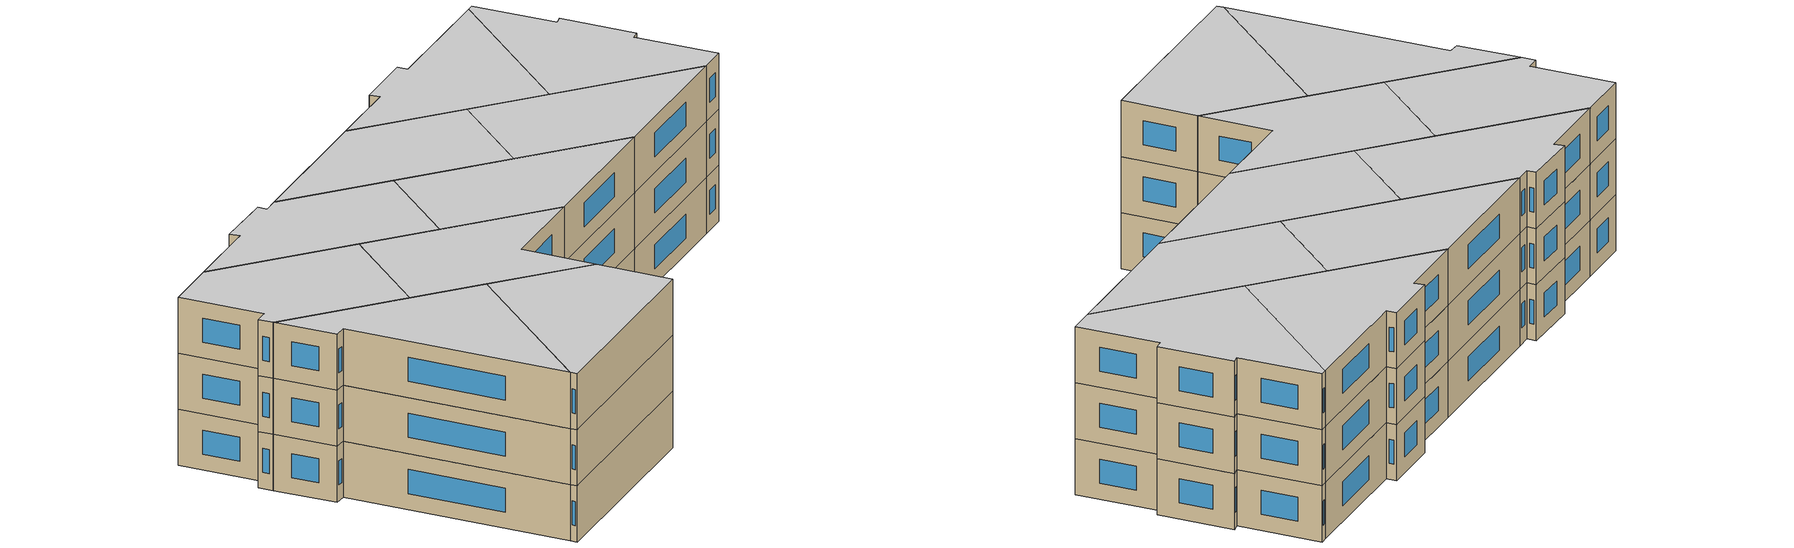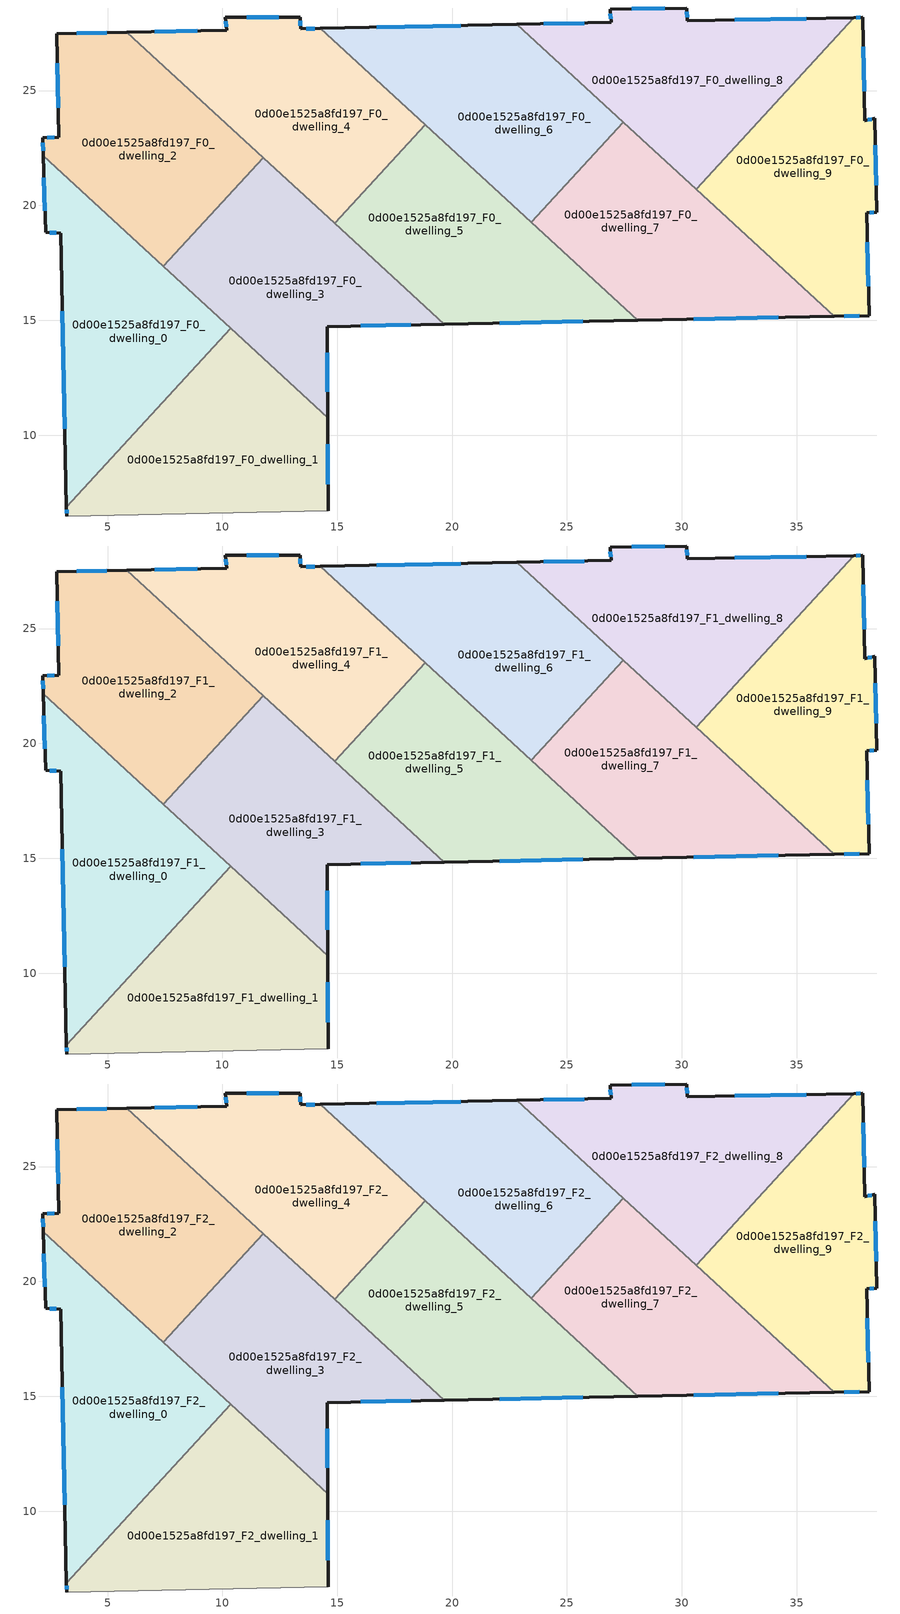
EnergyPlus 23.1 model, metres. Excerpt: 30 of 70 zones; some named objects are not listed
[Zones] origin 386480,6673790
0d00e1525a8fd197_F0_dwelling_0
 floor ground (EU_floor_Construction): 10.36,14.64 3.21,6.87 2.96,18.79 2.3,18.82 2.2,22.15 z0
 wall outside (EU_wall_Construction): 2.2,22.15 2.3,18.82 2.96,18.79 3.21,6.87 z0:3
 wall to 0d00e1525a8fd197_F0_dwelling_1 (EU_wall_Construction): 3.21,6.87 10.36,14.64 z0:3
 wall to 0d00e1525a8fd197_F0_dwelling_2 (EU_wall_Construction): 7.43,17.35 2.2,22.15 z0:3
 wall to 0d00e1525a8fd197_F0_dwelling_3 (EU_wall_Construction): 10.36,14.64 7.43,17.35 z0:3
 window (EU_Window_Construction): 2.23,21.2 2.27,19.77 / 3.04,15.38 3.14,10.27 / 2.49,18.81 2.77,18.8 z0.86:2.14
0d00e1525a8fd197_F0_dwelling_1
 floor ground (EU_floor_Construction): 14.58,10.77 14.6,6.71 3.22,6.48 3.21,6.87 10.36,14.64 z0
 wall outside (EU_wall_Construction): 3.21,6.87 3.22,6.48 / 14.6,6.71 14.58,10.77 z0:3
 wall adiabatic (EU_wall_Construction): 3.22,6.48 14.6,6.71 z0:3
 wall to 0d00e1525a8fd197_F0_dwelling_3 (EU_wall_Construction): 14.58,10.77 10.36,14.64 z0:3
 window (EU_Window_Construction): 3.22,6.76 3.22,6.59 / 14.6,7.87 14.59,9.61 z0.86:2.14
0d00e1525a8fd197_F0_dwelling_2
 floor ground (EU_floor_Construction): 11.78,22.08 7.43,17.35 2.2,22.15 2.18,22.94 2.87,22.96 2.78,27.47 5.84,27.54 z0
 wall outside (EU_wall_Construction): 5.84,27.54 2.78,27.47 2.87,22.96 2.18,22.94 2.2,22.15 z0:3
 wall to 0d00e1525a8fd197_F0_dwelling_3 (EU_wall_Construction): 7.43,17.35 11.78,22.08 z0:3
 wall to 0d00e1525a8fd197_F0_dwelling_4 (EU_wall_Construction): 11.78,22.08 5.84,27.54 z0:3
 window (EU_Window_Construction): 2.18,22.72 2.2,22.38 / 2.67,22.96 2.38,22.95 / 2.81,26.19 2.85,24.25 / 4.97,27.52 3.66,27.49 z0.86:2.14
0d00e1525a8fd197_F0_dwelling_3
 floor ground (EU_floor_Construction): 19.66,14.83 14.56,14.72 14.58,10.77 7.43,17.35 11.78,22.08 z0
 wall outside (EU_wall_Construction): 14.58,10.77 14.56,14.72 19.66,14.83 z0:3
 wall to 0d00e1525a8fd197_F0_dwelling_5 (EU_wall_Construction): 19.66,14.83 14.88,19.22 z0:3
 wall to 0d00e1525a8fd197_F0_dwelling_4 (EU_wall_Construction): 14.88,19.22 11.78,22.08 z0:3
 window (EU_Window_Construction): 14.58,11.9 14.57,13.59 / 16.02,14.75 18.2,14.8 z0.86:2.14
0d00e1525a8fd197_F0_dwelling_4
 floor ground (EU_floor_Construction): 14.27,27.71 18.83,23.51 14.88,19.22 5.84,27.54 10.12,27.62 10.19,27.62 10.13,28.18 13.38,28.18 13.4,27.69 z0
 wall outside (EU_wall_Construction): 14.27,27.71 13.4,27.69 13.38,28.18 10.13,28.18 10.19,27.62 10.12,27.62 5.84,27.54 z0:3
 wall to 0d00e1525a8fd197_F0_dwelling_5 (EU_wall_Construction): 14.88,19.22 18.83,23.51 z0:3
 wall to 0d00e1525a8fd197_F0_dwelling_6 (EU_wall_Construction): 18.83,23.51 14.27,27.71 z0:3
 window (EU_Window_Construction): 8.9,27.6 7.06,27.56 / 10.15,28.02 10.17,27.78 / 12.45,28.18 11.06,28.18 / 13.4,27.83 13.39,28.04 / 14.02,27.7 13.65,27.69 z0.86:2.14
0d00e1525a8fd197_F0_dwelling_5
 floor ground (EU_floor_Construction): 28.08,15 19.66,14.83 14.88,19.22 18.83,23.51 z0
 wall outside (EU_wall_Construction): 19.66,14.83 28.08,15 z0:3
 wall to 0d00e1525a8fd197_F0_dwelling_7 (EU_wall_Construction): 28.08,15 23.45,19.26 z0:3
 wall to 0d00e1525a8fd197_F0_dwelling_6 (EU_wall_Construction): 23.45,19.26 18.83,23.51 z0:3
 window (EU_Window_Construction): 22.07,14.88 25.68,14.95 z0.86:2.14
0d00e1525a8fd197_F0_dwelling_6
 floor ground (EU_floor_Construction): 27.46,23.62 23.45,19.26 14.27,27.71 22.83,27.88 z0
 wall outside (EU_wall_Construction): 22.83,27.88 14.27,27.71 z0:3
 wall to 0d00e1525a8fd197_F0_dwelling_7 (EU_wall_Construction): 23.45,19.26 27.46,23.62 z0:3
 wall to 0d00e1525a8fd197_F0_dwelling_8 (EU_wall_Construction): 27.46,23.62 22.83,27.88 z0:3
 window (EU_Window_Construction): 20.38,27.83 16.71,27.75 z0.86:2.14
0d00e1525a8fd197_F0_dwelling_7
 floor ground (EU_floor_Construction): 36.64,15.17 28.08,15 23.45,19.26 27.46,23.62 z0
 wall outside (EU_wall_Construction): 28.08,15 36.64,15.17 z0:3
 wall to 0d00e1525a8fd197_F0_dwelling_9 (EU_wall_Construction): 36.64,15.17 30.62,20.71 z0:3
 wall to 0d00e1525a8fd197_F0_dwelling_8 (EU_wall_Construction): 30.62,20.71 27.46,23.62 z0:3
 window (EU_Window_Construction): 30.53,15.05 34.19,15.12 z0.86:2.14
0d00e1525a8fd197_F0_dwelling_8
 floor ground (EU_floor_Construction): 37.48,28.17 30.62,20.71 22.83,27.88 26.93,27.96 26.88,28.5 26.87,28.53 30.22,28.59 30.24,28.03 z0
 wall outside (EU_wall_Construction): 37.48,28.17 30.24,28.03 30.22,28.59 26.87,28.53 26.88,28.5 26.93,27.96 22.83,27.88 z0:3
 wall to 0d00e1525a8fd197_F0_dwelling_9 (EU_wall_Construction): 30.62,20.71 37.48,28.17 z0:3
 window (EU_Window_Construction): 25.76,27.94 24,27.9 / 26.89,28.35 26.91,28.12 / 29.26,28.58 27.83,28.55 / 30.23,28.19 30.22,28.43 / 35.41,28.13 32.31,28.07 z0.86:2.14
0d00e1525a8fd197_F0_dwelling_9
 floor ground (EU_floor_Construction): 37.87,28.18 37.97,23.69 38.4,23.79 38.49,19.7 38.05,19.67 38.15,15.21 36.64,15.17 30.62,20.71 37.48,28.17 z0
 wall outside (EU_wall_Construction): 36.64,15.17 38.15,15.21 38.05,19.67 38.49,19.7 38.4,23.79 37.97,23.69 37.87,28.18 37.48,28.17 z0:3
 window (EU_Window_Construction): 38.28,23.76 38.09,23.72 / 38.46,20.87 38.43,22.62 / 38.17,19.68 38.36,19.7 / 38.12,16.48 38.08,18.4 / 37.07,15.18 37.72,15.2 / 37.76,28.18 37.59,28.18 / 37.94,24.98 37.9,26.9 z0.86:2.14
0d00e1525a8fd197_F1_dwelling_0
 floor to 0d00e1525a8fd197_F0_dwelling_0 (EU_floor_Construction): 10.36,14.64 3.21,6.87 2.96,18.79 2.3,18.82 2.2,22.15 z3
 wall outside (EU_wall_Construction): 2.2,22.15 2.3,18.82 2.96,18.79 3.21,6.87 z3:6
 wall to 0d00e1525a8fd197_F1_dwelling_1 (EU_wall_Construction): 3.21,6.87 10.36,14.64 z3:6
 wall to 0d00e1525a8fd197_F1_dwelling_2 (EU_wall_Construction): 7.43,17.35 2.2,22.15 z3:6
 wall to 0d00e1525a8fd197_F1_dwelling_3 (EU_wall_Construction): 10.36,14.64 7.43,17.35 z3:6
 window (EU_Window_Construction): 2.23,21.2 2.27,19.77 / 3.04,15.38 3.14,10.27 / 2.49,18.81 2.77,18.8 z3.86:5.14
0d00e1525a8fd197_F1_dwelling_1
 floor to 0d00e1525a8fd197_F0_dwelling_1 (EU_floor_Construction): 14.58,10.77 14.6,6.71 3.22,6.48 3.21,6.87 10.36,14.64 z3
 wall outside (EU_wall_Construction): 3.21,6.87 3.22,6.48 / 14.6,6.71 14.58,10.77 z3:6
 wall adiabatic (EU_wall_Construction): 3.22,6.48 14.6,6.71 z3:6
 wall to 0d00e1525a8fd197_F1_dwelling_3 (EU_wall_Construction): 14.58,10.77 10.36,14.64 z3:6
 window (EU_Window_Construction): 3.22,6.76 3.22,6.59 / 14.6,7.87 14.59,9.61 z3.86:5.14
0d00e1525a8fd197_F1_dwelling_2
 floor to 0d00e1525a8fd197_F0_dwelling_2 (EU_floor_Construction): 11.78,22.08 7.43,17.35 2.2,22.15 2.18,22.94 2.87,22.96 2.78,27.47 5.84,27.54 z3
 wall outside (EU_wall_Construction): 5.84,27.54 2.78,27.47 2.87,22.96 2.18,22.94 2.2,22.15 z3:6
 wall to 0d00e1525a8fd197_F1_dwelling_3 (EU_wall_Construction): 7.43,17.35 11.78,22.08 z3:6
 wall to 0d00e1525a8fd197_F1_dwelling_4 (EU_wall_Construction): 11.78,22.08 5.84,27.54 z3:6
 window (EU_Window_Construction): 2.18,22.72 2.2,22.38 / 2.67,22.96 2.38,22.95 / 2.81,26.19 2.85,24.25 / 4.97,27.52 3.66,27.49 z3.86:5.14
0d00e1525a8fd197_F1_dwelling_3
 floor to 0d00e1525a8fd197_F0_dwelling_3 (EU_floor_Construction): 19.66,14.83 14.56,14.72 14.58,10.77 7.43,17.35 11.78,22.08 z3
 wall outside (EU_wall_Construction): 14.58,10.77 14.56,14.72 19.66,14.83 z3:6
 wall to 0d00e1525a8fd197_F1_dwelling_5 (EU_wall_Construction): 19.66,14.83 14.88,19.22 z3:6
 wall to 0d00e1525a8fd197_F1_dwelling_4 (EU_wall_Construction): 14.88,19.22 11.78,22.08 z3:6
 window (EU_Window_Construction): 14.58,11.9 14.57,13.59 / 16.02,14.75 18.2,14.8 z3.86:5.14
0d00e1525a8fd197_F1_dwelling_4
 floor to 0d00e1525a8fd197_F0_dwelling_4 (EU_floor_Construction): 14.27,27.71 18.83,23.51 14.88,19.22 5.84,27.54 10.12,27.62 10.19,27.62 10.13,28.18 13.38,28.18 13.4,27.69 z3
 wall outside (EU_wall_Construction): 14.27,27.71 13.4,27.69 13.38,28.18 10.13,28.18 10.19,27.62 10.12,27.62 5.84,27.54 z3:6
 wall to 0d00e1525a8fd197_F1_dwelling_5 (EU_wall_Construction): 14.88,19.22 18.83,23.51 z3:6
 wall to 0d00e1525a8fd197_F1_dwelling_6 (EU_wall_Construction): 18.83,23.51 14.27,27.71 z3:6
 window (EU_Window_Construction): 8.9,27.6 7.06,27.56 / 10.15,28.02 10.17,27.78 / 12.45,28.18 11.06,28.18 / 13.4,27.83 13.39,28.04 / 14.02,27.7 13.65,27.69 z3.86:5.14
0d00e1525a8fd197_F1_dwelling_5
 floor to 0d00e1525a8fd197_F0_dwelling_5 (EU_floor_Construction): 28.08,15 19.66,14.83 14.88,19.22 18.83,23.51 z3
 wall outside (EU_wall_Construction): 19.66,14.83 28.08,15 z3:6
 wall to 0d00e1525a8fd197_F1_dwelling_7 (EU_wall_Construction): 28.08,15 23.45,19.26 z3:6
 wall to 0d00e1525a8fd197_F1_dwelling_6 (EU_wall_Construction): 23.45,19.26 18.83,23.51 z3:6
 window (EU_Window_Construction): 22.07,14.88 25.68,14.95 z3.86:5.14
0d00e1525a8fd197_F1_dwelling_6
 floor to 0d00e1525a8fd197_F0_dwelling_6 (EU_floor_Construction): 27.46,23.62 23.45,19.26 14.27,27.71 22.83,27.88 z3
 wall outside (EU_wall_Construction): 22.83,27.88 14.27,27.71 z3:6
 wall to 0d00e1525a8fd197_F1_dwelling_7 (EU_wall_Construction): 23.45,19.26 27.46,23.62 z3:6
 wall to 0d00e1525a8fd197_F1_dwelling_8 (EU_wall_Construction): 27.46,23.62 22.83,27.88 z3:6
 window (EU_Window_Construction): 20.38,27.83 16.71,27.75 z3.86:5.14
0d00e1525a8fd197_F1_dwelling_7
 floor to 0d00e1525a8fd197_F0_dwelling_7 (EU_floor_Construction): 36.64,15.17 28.08,15 23.45,19.26 27.46,23.62 z3
 wall outside (EU_wall_Construction): 28.08,15 36.64,15.17 z3:6
 wall to 0d00e1525a8fd197_F1_dwelling_9 (EU_wall_Construction): 36.64,15.17 30.62,20.71 z3:6
 wall to 0d00e1525a8fd197_F1_dwelling_8 (EU_wall_Construction): 30.62,20.71 27.46,23.62 z3:6
 window (EU_Window_Construction): 30.53,15.05 34.19,15.12 z3.86:5.14
0d00e1525a8fd197_F1_dwelling_8
 floor to 0d00e1525a8fd197_F0_dwelling_8 (EU_floor_Construction): 37.48,28.17 30.62,20.71 22.83,27.88 26.93,27.96 26.88,28.5 26.87,28.53 30.22,28.59 30.24,28.03 z3
 wall outside (EU_wall_Construction): 37.48,28.17 30.24,28.03 30.22,28.59 26.87,28.53 26.88,28.5 26.93,27.96 22.83,27.88 z3:6
 wall to 0d00e1525a8fd197_F1_dwelling_9 (EU_wall_Construction): 30.62,20.71 37.48,28.17 z3:6
 window (EU_Window_Construction): 25.76,27.94 24,27.9 / 26.89,28.35 26.91,28.12 / 29.26,28.58 27.83,28.55 / 30.23,28.19 30.22,28.43 / 35.41,28.13 32.31,28.07 z3.86:5.14
0d00e1525a8fd197_F1_dwelling_9
 floor to 0d00e1525a8fd197_F0_dwelling_9 (EU_floor_Construction): 37.87,28.18 37.97,23.69 38.4,23.79 38.49,19.7 38.05,19.67 38.15,15.21 36.64,15.17 30.62,20.71 37.48,28.17 z3
 wall outside (EU_wall_Construction): 36.64,15.17 38.15,15.21 38.05,19.67 38.49,19.7 38.4,23.79 37.97,23.69 37.87,28.18 37.48,28.17 z3:6
 window (EU_Window_Construction): 38.28,23.76 38.09,23.72 / 38.46,20.87 38.43,22.62 / 38.17,19.68 38.36,19.7 / 38.12,16.48 38.08,18.4 / 37.07,15.18 37.72,15.2 / 37.76,28.18 37.59,28.18 / 37.94,24.98 37.9,26.9 z3.86:5.14
0d00e1525a8fd197_F2_dwelling_0
 floor to 0d00e1525a8fd197_F1_dwelling_0 (EU_floor_Construction): 10.36,14.64 3.21,6.87 2.96,18.79 2.3,18.82 2.2,22.15 z6
 wall outside (EU_wall_Construction): 2.2,22.15 2.3,18.82 2.96,18.79 3.21,6.87 z6:9
 wall to 0d00e1525a8fd197_F2_dwelling_1 (EU_wall_Construction): 3.21,6.87 10.36,14.64 z6:9
 wall to 0d00e1525a8fd197_F2_dwelling_2 (EU_wall_Construction): 7.43,17.35 2.2,22.15 z6:9
 wall to 0d00e1525a8fd197_F2_dwelling_3 (EU_wall_Construction): 10.36,14.64 7.43,17.35 z6:9
 window (EU_Window_Construction): 2.23,21.2 2.27,19.77 / 3.04,15.38 3.14,10.27 / 2.49,18.81 2.77,18.8 z6.86:8.14
 ceiling to 0d00e1525a8fd197_F3_dwelling_0 (EU_floor_Construction): 3.21,6.87 10.36,14.64 2.2,22.15 2.3,18.82 2.96,18.79 z9
0d00e1525a8fd197_F2_dwelling_1
 floor to 0d00e1525a8fd197_F1_dwelling_1 (EU_floor_Construction): 14.58,10.77 14.6,6.71 3.22,6.48 3.21,6.87 10.36,14.64 z6
 wall outside (EU_wall_Construction): 3.21,6.87 3.22,6.48 / 14.6,6.71 14.58,10.77 z6:9
 wall adiabatic (EU_wall_Construction): 3.22,6.48 14.6,6.71 z6:9
 wall to 0d00e1525a8fd197_F2_dwelling_3 (EU_wall_Construction): 14.58,10.77 10.36,14.64 z6:9
 window (EU_Window_Construction): 3.22,6.76 3.22,6.59 / 14.6,7.87 14.59,9.61 z6.86:8.14
 ceiling to 0d00e1525a8fd197_F3_dwelling_1 (EU_floor_Construction): 14.6,6.71 14.58,10.77 10.36,14.64 3.21,6.87 3.22,6.48 z9
0d00e1525a8fd197_F2_dwelling_2
 floor to 0d00e1525a8fd197_F1_dwelling_2 (EU_floor_Construction): 11.78,22.08 7.43,17.35 2.2,22.15 2.18,22.94 2.87,22.96 2.78,27.47 5.84,27.54 z6
 wall outside (EU_wall_Construction): 5.84,27.54 2.78,27.47 2.87,22.96 2.18,22.94 2.2,22.15 z6:9
 wall to 0d00e1525a8fd197_F2_dwelling_3 (EU_wall_Construction): 7.43,17.35 11.78,22.08 z6:9
 wall to 0d00e1525a8fd197_F2_dwelling_4 (EU_wall_Construction): 11.78,22.08 5.84,27.54 z6:9
 window (EU_Window_Construction): 2.18,22.72 2.2,22.38 / 2.67,22.96 2.38,22.95 / 2.81,26.19 2.85,24.25 / 4.97,27.52 3.66,27.49 z6.86:8.14
 ceiling to 0d00e1525a8fd197_F3_dwelling_2 (EU_floor_Construction): 7.43,17.35 11.78,22.08 5.84,27.54 2.78,27.47 2.87,22.96 2.18,22.94 2.2,22.15 z9
0d00e1525a8fd197_F2_dwelling_3
 floor to 0d00e1525a8fd197_F1_dwelling_3 (EU_floor_Construction): 19.66,14.83 14.56,14.72 14.58,10.77 7.43,17.35 11.78,22.08 z6
 wall outside (EU_wall_Construction): 14.58,10.77 14.56,14.72 19.66,14.83 z6:9
 wall to 0d00e1525a8fd197_F2_dwelling_5 (EU_wall_Construction): 19.66,14.83 14.88,19.22 z6:9
 wall to 0d00e1525a8fd197_F2_dwelling_4 (EU_wall_Construction): 14.88,19.22 11.78,22.08 z6:9
 window (EU_Window_Construction): 14.58,11.9 14.57,13.59 / 16.02,14.75 18.2,14.8 z6.86:8.14
 ceiling to 0d00e1525a8fd197_F3_dwelling_3 (EU_floor_Construction): 19.66,14.83 11.78,22.08 7.43,17.35 14.58,10.77 14.56,14.72 z9
0d00e1525a8fd197_F2_dwelling_4
 floor to 0d00e1525a8fd197_F1_dwelling_4 (EU_floor_Construction): 14.27,27.71 18.83,23.51 14.88,19.22 5.84,27.54 10.12,27.62 10.19,27.62 10.13,28.18 13.38,28.18 13.4,27.69 z6
 wall outside (EU_wall_Construction): 14.27,27.71 13.4,27.69 13.38,28.18 10.13,28.18 10.19,27.62 10.12,27.62 5.84,27.54 z6:9
 wall to 0d00e1525a8fd197_F2_dwelling_5 (EU_wall_Construction): 14.88,19.22 18.83,23.51 z6:9
 wall to 0d00e1525a8fd197_F2_dwelling_6 (EU_wall_Construction): 18.83,23.51 14.27,27.71 z6:9
 window (EU_Window_Construction): 8.9,27.6 7.06,27.56 / 10.15,28.02 10.17,27.78 / 12.45,28.18 11.06,28.18 / 13.4,27.83 13.39,28.04 / 14.02,27.7 13.65,27.69 z6.86:8.14
 ceiling to 0d00e1525a8fd197_F3_dwelling_4 (EU_floor_Construction): 14.88,19.22 18.83,23.51 14.27,27.71 13.4,27.69 13.38,28.18 10.13,28.18 10.19,27.62 10.12,27.62 5.84,27.54 z9
0d00e1525a8fd197_F2_dwelling_5
 floor to 0d00e1525a8fd197_F1_dwelling_5 (EU_floor_Construction): 28.08,15 19.66,14.83 14.88,19.22 18.83,23.51 z6
 wall outside (EU_wall_Construction): 19.66,14.83 28.08,15 z6:9
 wall to 0d00e1525a8fd197_F2_dwelling_7 (EU_wall_Construction): 28.08,15 23.45,19.26 z6:9
 wall to 0d00e1525a8fd197_F2_dwelling_6 (EU_wall_Construction): 23.45,19.26 18.83,23.51 z6:9
 window (EU_Window_Construction): 22.07,14.88 25.68,14.95 z6.86:8.14
 ceiling to 0d00e1525a8fd197_F3_dwelling_5 (EU_floor_Construction): 28.08,15 18.83,23.51 14.88,19.22 19.66,14.83 z9
0d00e1525a8fd197_F2_dwelling_6
 floor to 0d00e1525a8fd197_F1_dwelling_6 (EU_floor_Construction): 27.46,23.62 23.45,19.26 14.27,27.71 22.83,27.88 z6
 wall outside (EU_wall_Construction): 22.83,27.88 14.27,27.71 z6:9
 wall to 0d00e1525a8fd197_F2_dwelling_7 (EU_wall_Construction): 23.45,19.26 27.46,23.62 z6:9
 wall to 0d00e1525a8fd197_F2_dwelling_8 (EU_wall_Construction): 27.46,23.62 22.83,27.88 z6:9
 window (EU_Window_Construction): 20.38,27.83 16.71,27.75 z6.86:8.14
 ceiling to 0d00e1525a8fd197_F3_dwelling_6 (EU_floor_Construction): 23.45,19.26 27.46,23.62 22.83,27.88 14.27,27.71 z9
0d00e1525a8fd197_F2_dwelling_7
 floor to 0d00e1525a8fd197_F1_dwelling_7 (EU_floor_Construction): 36.64,15.17 28.08,15 23.45,19.26 27.46,23.62 z6
 wall outside (EU_wall_Construction): 28.08,15 36.64,15.17 z6:9
 wall to 0d00e1525a8fd197_F2_dwelling_9 (EU_wall_Construction): 36.64,15.17 30.62,20.71 z6:9
 wall to 0d00e1525a8fd197_F2_dwelling_8 (EU_wall_Construction): 30.62,20.71 27.46,23.62 z6:9
 window (EU_Window_Construction): 30.53,15.05 34.19,15.12 z6.86:8.14
 ceiling to 0d00e1525a8fd197_F3_dwelling_7 (EU_floor_Construction): 36.64,15.17 27.46,23.62 23.45,19.26 28.08,15 z9
0d00e1525a8fd197_F2_dwelling_8
 floor to 0d00e1525a8fd197_F1_dwelling_8 (EU_floor_Construction): 37.48,28.17 30.62,20.71 22.83,27.88 26.93,27.96 26.88,28.5 26.87,28.53 30.22,28.59 30.24,28.03 z6
 wall outside (EU_wall_Construction): 37.48,28.17 30.24,28.03 30.22,28.59 26.87,28.53 26.88,28.5 26.93,27.96 22.83,27.88 z6:9
 wall to 0d00e1525a8fd197_F2_dwelling_9 (EU_wall_Construction): 30.62,20.71 37.48,28.17 z6:9
 window (EU_Window_Construction): 25.76,27.94 24,27.9 / 26.89,28.35 26.91,28.12 / 29.26,28.58 27.83,28.55 / 30.23,28.19 30.22,28.43 / 35.41,28.13 32.31,28.07 z6.86:8.14
 ceiling to 0d00e1525a8fd197_F3_dwelling_8 (EU_floor_Construction): 30.62,20.71 37.48,28.17 30.24,28.03 30.22,28.59 26.87,28.53 26.88,28.5 26.93,27.96 22.83,27.88 z9
0d00e1525a8fd197_F2_dwelling_9
 floor to 0d00e1525a8fd197_F1_dwelling_9 (EU_floor_Construction): 37.87,28.18 37.97,23.69 38.4,23.79 38.49,19.7 38.05,19.67 38.15,15.21 36.64,15.17 30.62,20.71 37.48,28.17 z6
 wall outside (EU_wall_Construction): 36.64,15.17 38.15,15.21 38.05,19.67 38.49,19.7 38.4,23.79 37.97,23.69 37.87,28.18 37.48,28.17 z6:9
 window (EU_Window_Construction): 38.28,23.76 38.09,23.72 / 38.46,20.87 38.43,22.62 / 38.17,19.68 38.36,19.7 / 38.12,16.48 38.08,18.4 / 37.07,15.18 37.72,15.2 / 37.76,28.18 37.59,28.18 / 37.94,24.98 37.9,26.9 z6.86:8.14
 ceiling to 0d00e1525a8fd197_F3_dwelling_9 (EU_floor_Construction): 38.15,15.21 38.05,19.67 38.49,19.7 38.4,23.79 37.97,23.69 37.87,28.18 37.48,28.17 30.62,20.71 36.64,15.17 z9
[Building]
EU S2 Campaign: North Axis=0; Terrain=City; Solar Distribution=FullExterior
[Site:Location]
Helsinki-Vantaa.AP: Latitude=60.317; Longitude=24.963; Time Zone=2; Elevation=54.6
[SizingPeriod:WeatherFileDays]
AnnualSizingPeriod: Begin Month=1; Begin Day of Month=1; End Month=12; End Day of Month=31; Day of Week for Start Day=Monday; Use Weather File Daylight Saving Period=No; Use Weather File Rain and Snow Indicators=No
[MATERIAL]
EU_InternalMass_Material: Roughness=MediumRough; Thickness=0.1; Conductivity=1; Density=1800; Specific Heat=900; Thermal Absorptance=0.9; Solar Absorptance=0.7; Visible Absorptance=0.7
[MATERIAL:NOMASS] Roughness=MediumRough; Thermal Absorptance=0.9; Solar Absorptance=0.7; Visible Absorptance=0.7
Name | Thermal Resistance
EU_wall_NoMass | 1.10183
EU_floor_NoMass | 1.70606
[WINDOWMATERIAL:SIMPLEGLAZINGSYSTEM]
EU_Window_SimpleGlazing: UFactor=3.11035; Solar Heat Gain Coefficient=0.8; Visible Transmittance=0.8
[CONSTRUCTION]
EU_wall_Construction: EU_wall_NoMass
EU_floor_Construction: EU_floor_NoMass
EU_Window_Construction: EU_Window_SimpleGlazing
EU_InternalMass_Construction: EU_InternalMass_Material
[ZONE] Type=1; Multiplier=1; Ceiling Height=autocalculate; Floor Area=autocalculate; Part of Total Floor Area=Yes
Name | Volume
0d00e1525a8fd197_F0_dwelling_0; 0d00e1525a8fd197_F1_dwelling_0; 0d00e1525a8fd197_F2_dwelling_0 | 166.696
0d00e1525a8fd197_F0_dwelling_1; 0d00e1525a8fd197_F1_dwelling_1; 0d00e1525a8fd197_F2_dwelling_1 | 166.704
0d00e1525a8fd197_F0_dwelling_2; 0d00e1525a8fd197_F1_dwelling_2; 0d00e1525a8fd197_F2_dwelling_2 | 166.6875
0d00e1525a8fd197_F0_dwelling_3; 0d00e1525a8fd197_F1_dwelling_3; 0d00e1525a8fd197_F2_dwelling_3 | 166.701
0d00e1525a8fd197_F0_dwelling_4; 0d00e1525a8fd197_F1_dwelling_4; 0d00e1525a8fd197_F2_dwelling_4 | 166.682
0d00e1525a8fd197_F0_dwelling_5; 0d00e1525a8fd197_F1_dwelling_5; 0d00e1525a8fd197_F2_dwelling_5 | 166.681
0d00e1525a8fd197_F0_dwelling_6; 0d00e1525a8fd197_F1_dwelling_6; 0d00e1525a8fd197_F2_dwelling_6 | 166.715
0d00e1525a8fd197_F0_dwelling_7; 0d00e1525a8fd197_F1_dwelling_7; 0d00e1525a8fd197_F2_dwelling_7 | 166.711
0d00e1525a8fd197_F0_dwelling_8; 0d00e1525a8fd197_F1_dwelling_8; 0d00e1525a8fd197_F2_dwelling_8 | 166.688
0d00e1525a8fd197_F0_dwelling_9; 0d00e1525a8fd197_F1_dwelling_9; 0d00e1525a8fd197_F2_dwelling_9 | 166.692
[INTERNALMASS] Construction=EU_InternalMass_Construction
Name | Zone or ZoneList | Surface Area
0d00e1525a8fd197_F0_dwelling_0_EU_InternalMass | 0d00e1525a8fd197_F0_dwelling_0 | 55.5633
0d00e1525a8fd197_F0_dwelling_1_EU_InternalMass | 0d00e1525a8fd197_F0_dwelling_1 | 55.5662
0d00e1525a8fd197_F0_dwelling_2_EU_InternalMass | 0d00e1525a8fd197_F0_dwelling_2 | 55.5624
0d00e1525a8fd197_F0_dwelling_3_EU_InternalMass | 0d00e1525a8fd197_F0_dwelling_3 | 55.5661
0d00e1525a8fd197_F0_dwelling_4_EU_InternalMass | 0d00e1525a8fd197_F0_dwelling_4 | 55.5606
0d00e1525a8fd197_F0_dwelling_5_EU_InternalMass | 0d00e1525a8fd197_F0_dwelling_5 | 55.5617
0d00e1525a8fd197_F0_dwelling_6_EU_InternalMass | 0d00e1525a8fd197_F0_dwelling_6 | 55.5718
0d00e1525a8fd197_F0_dwelling_7_EU_InternalMass | 0d00e1525a8fd197_F0_dwelling_7 | 55.5702
0d00e1525a8fd197_F0_dwelling_8_EU_InternalMass | 0d00e1525a8fd197_F0_dwelling_8 | 55.5624
0d00e1525a8fd197_F0_dwelling_9_EU_InternalMass | 0d00e1525a8fd197_F0_dwelling_9 | 55.5646
0d00e1525a8fd197_F1_dwelling_0_EU_InternalMass | 0d00e1525a8fd197_F1_dwelling_0 | 55.5633
0d00e1525a8fd197_F1_dwelling_1_EU_InternalMass | 0d00e1525a8fd197_F1_dwelling_1 | 55.5662
0d00e1525a8fd197_F1_dwelling_2_EU_InternalMass | 0d00e1525a8fd197_F1_dwelling_2 | 55.5624
0d00e1525a8fd197_F1_dwelling_3_EU_InternalMass | 0d00e1525a8fd197_F1_dwelling_3 | 55.5661
0d00e1525a8fd197_F1_dwelling_4_EU_InternalMass | 0d00e1525a8fd197_F1_dwelling_4 | 55.5606
0d00e1525a8fd197_F1_dwelling_5_EU_InternalMass | 0d00e1525a8fd197_F1_dwelling_5 | 55.5617
0d00e1525a8fd197_F1_dwelling_6_EU_InternalMass | 0d00e1525a8fd197_F1_dwelling_6 | 55.5718
0d00e1525a8fd197_F1_dwelling_7_EU_InternalMass | 0d00e1525a8fd197_F1_dwelling_7 | 55.5702
0d00e1525a8fd197_F1_dwelling_8_EU_InternalMass | 0d00e1525a8fd197_F1_dwelling_8 | 55.5624
0d00e1525a8fd197_F1_dwelling_9_EU_InternalMass | 0d00e1525a8fd197_F1_dwelling_9 | 55.5646
0d00e1525a8fd197_F2_dwelling_0_EU_InternalMass | 0d00e1525a8fd197_F2_dwelling_0 | 55.5633
0d00e1525a8fd197_F2_dwelling_1_EU_InternalMass | 0d00e1525a8fd197_F2_dwelling_1 | 55.5662
0d00e1525a8fd197_F2_dwelling_2_EU_InternalMass | 0d00e1525a8fd197_F2_dwelling_2 | 55.5624
0d00e1525a8fd197_F2_dwelling_3_EU_InternalMass | 0d00e1525a8fd197_F2_dwelling_3 | 55.5661
0d00e1525a8fd197_F2_dwelling_4_EU_InternalMass | 0d00e1525a8fd197_F2_dwelling_4 | 55.5606
0d00e1525a8fd197_F2_dwelling_5_EU_InternalMass | 0d00e1525a8fd197_F2_dwelling_5 | 55.5617
0d00e1525a8fd197_F2_dwelling_6_EU_InternalMass | 0d00e1525a8fd197_F2_dwelling_6 | 55.5718
0d00e1525a8fd197_F2_dwelling_7_EU_InternalMass | 0d00e1525a8fd197_F2_dwelling_7 | 55.5702
0d00e1525a8fd197_F2_dwelling_8_EU_InternalMass | 0d00e1525a8fd197_F2_dwelling_8 | 55.5624
0d00e1525a8fd197_F2_dwelling_9_EU_InternalMass | 0d00e1525a8fd197_F2_dwelling_9 | 55.5646
[OTHEREQUIPMENT] Fuel Type=Electricity; Design Level Calculation Method=Watts/Area; Power per Zone Floor Area=1; Fraction Latent=0; Fraction Radiant=0; Fraction Lost=0; Carbon Dioxide Generation Rate=0; EndUse Subcategory=EU_Step8_InternalGains
Name | Zone or ZoneList or Space or SpaceList | Schedule
EU_Step8_InternalGain_0d00e1525a8fd197_F0_dwelling_0_f000 | 0d00e1525a8fd197_F0_dwelling_0 | EU_Step8_GainSchedule_0d00e1525a8fd197_F0_dwelling_0_f000
EU_Step8_InternalGain_0d00e1525a8fd197_F0_dwelling_1_f000 | 0d00e1525a8fd197_F0_dwelling_1 | EU_Step8_GainSchedule_0d00e1525a8fd197_F0_dwelling_1_f000
EU_Step8_InternalGain_0d00e1525a8fd197_F0_dwelling_2_f000 | 0d00e1525a8fd197_F0_dwelling_2 | EU_Step8_GainSchedule_0d00e1525a8fd197_F0_dwelling_2_f000
EU_Step8_InternalGain_0d00e1525a8fd197_F0_dwelling_3_f000 | 0d00e1525a8fd197_F0_dwelling_3 | EU_Step8_GainSchedule_0d00e1525a8fd197_F0_dwelling_3_f000
EU_Step8_InternalGain_0d00e1525a8fd197_F0_dwelling_4_f000 | 0d00e1525a8fd197_F0_dwelling_4 | EU_Step8_GainSchedule_0d00e1525a8fd197_F0_dwelling_4_f000
EU_Step8_InternalGain_0d00e1525a8fd197_F0_dwelling_5_f000 | 0d00e1525a8fd197_F0_dwelling_5 | EU_Step8_GainSchedule_0d00e1525a8fd197_F0_dwelling_5_f000
EU_Step8_InternalGain_0d00e1525a8fd197_F0_dwelling_6_f000 | 0d00e1525a8fd197_F0_dwelling_6 | EU_Step8_GainSchedule_0d00e1525a8fd197_F0_dwelling_6_f000
EU_Step8_InternalGain_0d00e1525a8fd197_F0_dwelling_7_f000 | 0d00e1525a8fd197_F0_dwelling_7 | EU_Step8_GainSchedule_0d00e1525a8fd197_F0_dwelling_7_f000
EU_Step8_InternalGain_0d00e1525a8fd197_F0_dwelling_8_f000 | 0d00e1525a8fd197_F0_dwelling_8 | EU_Step8_GainSchedule_0d00e1525a8fd197_F0_dwelling_8_f000
EU_Step8_InternalGain_0d00e1525a8fd197_F0_dwelling_9_f000 | 0d00e1525a8fd197_F0_dwelling_9 | EU_Step8_GainSchedule_0d00e1525a8fd197_F0_dwelling_9_f000
EU_Step8_InternalGain_0d00e1525a8fd197_F1_dwelling_0_f000 | 0d00e1525a8fd197_F1_dwelling_0 | EU_Step8_GainSchedule_0d00e1525a8fd197_F1_dwelling_0_f000
EU_Step8_InternalGain_0d00e1525a8fd197_F1_dwelling_1_f000 | 0d00e1525a8fd197_F1_dwelling_1 | EU_Step8_GainSchedule_0d00e1525a8fd197_F1_dwelling_1_f000
EU_Step8_InternalGain_0d00e1525a8fd197_F1_dwelling_2_f000 | 0d00e1525a8fd197_F1_dwelling_2 | EU_Step8_GainSchedule_0d00e1525a8fd197_F1_dwelling_2_f000
EU_Step8_InternalGain_0d00e1525a8fd197_F1_dwelling_3_f000 | 0d00e1525a8fd197_F1_dwelling_3 | EU_Step8_GainSchedule_0d00e1525a8fd197_F1_dwelling_3_f000
EU_Step8_InternalGain_0d00e1525a8fd197_F1_dwelling_4_f000 | 0d00e1525a8fd197_F1_dwelling_4 | EU_Step8_GainSchedule_0d00e1525a8fd197_F1_dwelling_4_f000
EU_Step8_InternalGain_0d00e1525a8fd197_F1_dwelling_5_f000 | 0d00e1525a8fd197_F1_dwelling_5 | EU_Step8_GainSchedule_0d00e1525a8fd197_F1_dwelling_5_f000
EU_Step8_InternalGain_0d00e1525a8fd197_F1_dwelling_6_f000 | 0d00e1525a8fd197_F1_dwelling_6 | EU_Step8_GainSchedule_0d00e1525a8fd197_F1_dwelling_6_f000
EU_Step8_InternalGain_0d00e1525a8fd197_F1_dwelling_7_f000 | 0d00e1525a8fd197_F1_dwelling_7 | EU_Step8_GainSchedule_0d00e1525a8fd197_F1_dwelling_7_f000
EU_Step8_InternalGain_0d00e1525a8fd197_F1_dwelling_8_f000 | 0d00e1525a8fd197_F1_dwelling_8 | EU_Step8_GainSchedule_0d00e1525a8fd197_F1_dwelling_8_f000
EU_Step8_InternalGain_0d00e1525a8fd197_F1_dwelling_9_f000 | 0d00e1525a8fd197_F1_dwelling_9 | EU_Step8_GainSchedule_0d00e1525a8fd197_F1_dwelling_9_f000
EU_Step8_InternalGain_0d00e1525a8fd197_F2_dwelling_0_f000 | 0d00e1525a8fd197_F2_dwelling_0 | EU_Step8_GainSchedule_0d00e1525a8fd197_F2_dwelling_0_f000
EU_Step8_InternalGain_0d00e1525a8fd197_F2_dwelling_1_f000 | 0d00e1525a8fd197_F2_dwelling_1 | EU_Step8_GainSchedule_0d00e1525a8fd197_F2_dwelling_1_f000
EU_Step8_InternalGain_0d00e1525a8fd197_F2_dwelling_2_f000 | 0d00e1525a8fd197_F2_dwelling_2 | EU_Step8_GainSchedule_0d00e1525a8fd197_F2_dwelling_2_f000
EU_Step8_InternalGain_0d00e1525a8fd197_F2_dwelling_3_f000 | 0d00e1525a8fd197_F2_dwelling_3 | EU_Step8_GainSchedule_0d00e1525a8fd197_F2_dwelling_3_f000
EU_Step8_InternalGain_0d00e1525a8fd197_F2_dwelling_4_f000 | 0d00e1525a8fd197_F2_dwelling_4 | EU_Step8_GainSchedule_0d00e1525a8fd197_F2_dwelling_4_f000
EU_Step8_InternalGain_0d00e1525a8fd197_F2_dwelling_5_f000 | 0d00e1525a8fd197_F2_dwelling_5 | EU_Step8_GainSchedule_0d00e1525a8fd197_F2_dwelling_5_f000
EU_Step8_InternalGain_0d00e1525a8fd197_F2_dwelling_6_f000 | 0d00e1525a8fd197_F2_dwelling_6 | EU_Step8_GainSchedule_0d00e1525a8fd197_F2_dwelling_6_f000
EU_Step8_InternalGain_0d00e1525a8fd197_F2_dwelling_7_f000 | 0d00e1525a8fd197_F2_dwelling_7 | EU_Step8_GainSchedule_0d00e1525a8fd197_F2_dwelling_7_f000
EU_Step8_InternalGain_0d00e1525a8fd197_F2_dwelling_8_f000 | 0d00e1525a8fd197_F2_dwelling_8 | EU_Step8_GainSchedule_0d00e1525a8fd197_F2_dwelling_8_f000
EU_Step8_InternalGain_0d00e1525a8fd197_F2_dwelling_9_f000 | 0d00e1525a8fd197_F2_dwelling_9 | EU_Step8_GainSchedule_0d00e1525a8fd197_F2_dwelling_9_f000
[ZONEVENTILATION:DESIGNFLOWRATE] Schedule=EU_AlwaysOn; Design Flow Rate Calculation Method=AirChanges/Hour; Air Changes per Hour=0.756316; Ventilation Type=Natural; Fan Pressure Rise=0; Fan Total Efficiency=1; Constant Term Coefficient=1; Temperature Term Coefficient=0; Velocity Term Coefficient=0; Velocity Squared Term Coefficient=0; Minimum Indoor Temperature=-100; Maximum Indoor Temperature=100; Delta Temperature=-100; Minimum Outdoor Temperature=-100; Maximum Outdoor Temperature=100; Maximum Wind Speed=40
Name | Zone or ZoneList or Space or SpaceList
EU_ConstantAir_0d00e1525a8fd197_F0_dwelling_0 | 0d00e1525a8fd197_F0_dwelling_0
EU_ConstantAir_0d00e1525a8fd197_F0_dwelling_1 | 0d00e1525a8fd197_F0_dwelling_1
EU_ConstantAir_0d00e1525a8fd197_F0_dwelling_2 | 0d00e1525a8fd197_F0_dwelling_2
EU_ConstantAir_0d00e1525a8fd197_F0_dwelling_3 | 0d00e1525a8fd197_F0_dwelling_3
EU_ConstantAir_0d00e1525a8fd197_F0_dwelling_4 | 0d00e1525a8fd197_F0_dwelling_4
EU_ConstantAir_0d00e1525a8fd197_F0_dwelling_5 | 0d00e1525a8fd197_F0_dwelling_5
EU_ConstantAir_0d00e1525a8fd197_F0_dwelling_6 | 0d00e1525a8fd197_F0_dwelling_6
EU_ConstantAir_0d00e1525a8fd197_F0_dwelling_7 | 0d00e1525a8fd197_F0_dwelling_7
EU_ConstantAir_0d00e1525a8fd197_F0_dwelling_8 | 0d00e1525a8fd197_F0_dwelling_8
EU_ConstantAir_0d00e1525a8fd197_F0_dwelling_9 | 0d00e1525a8fd197_F0_dwelling_9
EU_ConstantAir_0d00e1525a8fd197_F1_dwelling_0 | 0d00e1525a8fd197_F1_dwelling_0
EU_ConstantAir_0d00e1525a8fd197_F1_dwelling_1 | 0d00e1525a8fd197_F1_dwelling_1
EU_ConstantAir_0d00e1525a8fd197_F1_dwelling_2 | 0d00e1525a8fd197_F1_dwelling_2
EU_ConstantAir_0d00e1525a8fd197_F1_dwelling_3 | 0d00e1525a8fd197_F1_dwelling_3
EU_ConstantAir_0d00e1525a8fd197_F1_dwelling_4 | 0d00e1525a8fd197_F1_dwelling_4
EU_ConstantAir_0d00e1525a8fd197_F1_dwelling_5 | 0d00e1525a8fd197_F1_dwelling_5
EU_ConstantAir_0d00e1525a8fd197_F1_dwelling_6 | 0d00e1525a8fd197_F1_dwelling_6
EU_ConstantAir_0d00e1525a8fd197_F1_dwelling_7 | 0d00e1525a8fd197_F1_dwelling_7
EU_ConstantAir_0d00e1525a8fd197_F1_dwelling_8 | 0d00e1525a8fd197_F1_dwelling_8
EU_ConstantAir_0d00e1525a8fd197_F1_dwelling_9 | 0d00e1525a8fd197_F1_dwelling_9
EU_ConstantAir_0d00e1525a8fd197_F2_dwelling_0 | 0d00e1525a8fd197_F2_dwelling_0
EU_ConstantAir_0d00e1525a8fd197_F2_dwelling_1 | 0d00e1525a8fd197_F2_dwelling_1
EU_ConstantAir_0d00e1525a8fd197_F2_dwelling_2 | 0d00e1525a8fd197_F2_dwelling_2
EU_ConstantAir_0d00e1525a8fd197_F2_dwelling_3 | 0d00e1525a8fd197_F2_dwelling_3
EU_ConstantAir_0d00e1525a8fd197_F2_dwelling_4 | 0d00e1525a8fd197_F2_dwelling_4
EU_ConstantAir_0d00e1525a8fd197_F2_dwelling_5 | 0d00e1525a8fd197_F2_dwelling_5
EU_ConstantAir_0d00e1525a8fd197_F2_dwelling_6 | 0d00e1525a8fd197_F2_dwelling_6
EU_ConstantAir_0d00e1525a8fd197_F2_dwelling_7 | 0d00e1525a8fd197_F2_dwelling_7
EU_ConstantAir_0d00e1525a8fd197_F2_dwelling_8 | 0d00e1525a8fd197_F2_dwelling_8
EU_ConstantAir_0d00e1525a8fd197_F2_dwelling_9 | 0d00e1525a8fd197_F2_dwelling_9
[HVACTEMPLATE:THERMOSTAT] Constant Heating Setpoint=20; Constant Cooling Setpoint=50
EU_HeatOnly_0d00e1525a8fd197_F0_dwelling_0; EU_HeatOnly_0d00e1525a8fd197_F0_dwelling_1; EU_HeatOnly_0d00e1525a8fd197_F0_dwelling_2; EU_HeatOnly_0d00e1525a8fd197_F0_dwelling_3; EU_HeatOnly_0d00e1525a8fd197_F0_dwelling_4; EU_HeatOnly_0d00e1525a8fd197_F0_dwelling_5; EU_HeatOnly_0d00e1525a8fd197_F0_dwelling_6; EU_HeatOnly_0d00e1525a8fd197_F0_dwelling_7; EU_HeatOnly_0d00e1525a8fd197_F0_dwelling_8; EU_HeatOnly_0d00e1525a8fd197_F0_dwelling_9; EU_HeatOnly_0d00e1525a8fd197_F1_dwelling_0; EU_HeatOnly_0d00e1525a8fd197_F1_dwelling_1; EU_HeatOnly_0d00e1525a8fd197_F1_dwelling_2; EU_HeatOnly_0d00e1525a8fd197_F1_dwelling_3; EU_HeatOnly_0d00e1525a8fd197_F1_dwelling_4; EU_HeatOnly_0d00e1525a8fd197_F1_dwelling_5; EU_HeatOnly_0d00e1525a8fd197_F1_dwelling_6; EU_HeatOnly_0d00e1525a8fd197_F1_dwelling_7; EU_HeatOnly_0d00e1525a8fd197_F1_dwelling_8; EU_HeatOnly_0d00e1525a8fd197_F1_dwelling_9; EU_HeatOnly_0d00e1525a8fd197_F2_dwelling_0; EU_HeatOnly_0d00e1525a8fd197_F2_dwelling_1; EU_HeatOnly_0d00e1525a8fd197_F2_dwelling_2
[HVACTEMPLATE:ZONE:IDEALLOADSAIRSYSTEM] System Availability Schedule=EU_AlwaysOn; Maximum Heating Supply Air Temperature=50; Minimum Cooling Supply Air Temperature=13; Maximum Heating Supply Air Humidity Ratio=0.0156; Minimum Cooling Supply Air Humidity Ratio=0.0077; Heating Limit=NoLimit; Cooling Limit=NoLimit; Heating Availability Schedule=EU_AlwaysOn; Cooling Availability Schedule=EU_CoolingOff; Dehumidification Control Type=ConstantSensibleHeatRatio; Cooling Sensible Heat Ratio=0.7; Dehumidification Setpoint=60; Humidification Control Type=None; Humidification Setpoint=30; Outdoor Air Method=None; Outdoor Air Flow Rate per Person=0.00944; Outdoor Air Flow Rate per Zone Floor Area=0; Outdoor Air Flow Rate per Zone=0; Demand Controlled Ventilation Type=None; Outdoor Air Economizer Type=NoEconomizer; Heat Recovery Type=None; Sensible Heat Recovery Effectiveness=0.7; Latent Heat Recovery Effectiveness=0.65
Name | Template Thermostat
0d00e1525a8fd197_F0_dwelling_0 | EU_HeatOnly_0d00e1525a8fd197_F0_dwelling_0
0d00e1525a8fd197_F0_dwelling_1 | EU_HeatOnly_0d00e1525a8fd197_F0_dwelling_1
0d00e1525a8fd197_F0_dwelling_2 | EU_HeatOnly_0d00e1525a8fd197_F0_dwelling_2
0d00e1525a8fd197_F0_dwelling_3 | EU_HeatOnly_0d00e1525a8fd197_F0_dwelling_3
0d00e1525a8fd197_F0_dwelling_4 | EU_HeatOnly_0d00e1525a8fd197_F0_dwelling_4
0d00e1525a8fd197_F0_dwelling_5 | EU_HeatOnly_0d00e1525a8fd197_F0_dwelling_5
0d00e1525a8fd197_F0_dwelling_6 | EU_HeatOnly_0d00e1525a8fd197_F0_dwelling_6
0d00e1525a8fd197_F0_dwelling_7 | EU_HeatOnly_0d00e1525a8fd197_F0_dwelling_7
0d00e1525a8fd197_F0_dwelling_8 | EU_HeatOnly_0d00e1525a8fd197_F0_dwelling_8
0d00e1525a8fd197_F0_dwelling_9 | EU_HeatOnly_0d00e1525a8fd197_F0_dwelling_9
0d00e1525a8fd197_F1_dwelling_0 | EU_HeatOnly_0d00e1525a8fd197_F1_dwelling_0
0d00e1525a8fd197_F1_dwelling_1 | EU_HeatOnly_0d00e1525a8fd197_F1_dwelling_1
0d00e1525a8fd197_F1_dwelling_2 | EU_HeatOnly_0d00e1525a8fd197_F1_dwelling_2
0d00e1525a8fd197_F1_dwelling_3 | EU_HeatOnly_0d00e1525a8fd197_F1_dwelling_3
0d00e1525a8fd197_F1_dwelling_4 | EU_HeatOnly_0d00e1525a8fd197_F1_dwelling_4
0d00e1525a8fd197_F1_dwelling_5 | EU_HeatOnly_0d00e1525a8fd197_F1_dwelling_5
0d00e1525a8fd197_F1_dwelling_6 | EU_HeatOnly_0d00e1525a8fd197_F1_dwelling_6
0d00e1525a8fd197_F1_dwelling_7 | EU_HeatOnly_0d00e1525a8fd197_F1_dwelling_7
0d00e1525a8fd197_F1_dwelling_8 | EU_HeatOnly_0d00e1525a8fd197_F1_dwelling_8
0d00e1525a8fd197_F1_dwelling_9 | EU_HeatOnly_0d00e1525a8fd197_F1_dwelling_9
0d00e1525a8fd197_F2_dwelling_0 | EU_HeatOnly_0d00e1525a8fd197_F2_dwelling_0
0d00e1525a8fd197_F2_dwelling_1 | EU_HeatOnly_0d00e1525a8fd197_F2_dwelling_1
0d00e1525a8fd197_F2_dwelling_2 | EU_HeatOnly_0d00e1525a8fd197_F2_dwelling_2
0d00e1525a8fd197_F2_dwelling_3 | EU_HeatOnly_0d00e1525a8fd197_F2_dwelling_3
0d00e1525a8fd197_F2_dwelling_4 | EU_HeatOnly_0d00e1525a8fd197_F2_dwelling_4
0d00e1525a8fd197_F2_dwelling_5 | EU_HeatOnly_0d00e1525a8fd197_F2_dwelling_5
0d00e1525a8fd197_F2_dwelling_6 | EU_HeatOnly_0d00e1525a8fd197_F2_dwelling_6
0d00e1525a8fd197_F2_dwelling_7 | EU_HeatOnly_0d00e1525a8fd197_F2_dwelling_7
0d00e1525a8fd197_F2_dwelling_8 | EU_HeatOnly_0d00e1525a8fd197_F2_dwelling_8
0d00e1525a8fd197_F2_dwelling_9 | EU_HeatOnly_0d00e1525a8fd197_F2_dwelling_9
[SIZING:ZONE] Zone Cooling Design Supply Air Temperature Input Method=SupplyAirTemperature; Zone Cooling Design Supply Air Temperature=13; Zone Heating Design Supply Air Temperature Input Method=SupplyAirTemperature; Zone Heating Design Supply Air Temperature=50; Zone Cooling Design Supply Air Humidity Ratio=0.008; Zone Heating Design Supply Air Humidity Ratio=0.008; Cooling Design Air Flow Method=DesignDay; Cooling Design Air Flow Rate=0; Cooling Minimum Air Flow per Zone Floor Area=0.000762; Cooling Minimum Air Flow=0; Cooling Minimum Air Flow Fraction=0.2; Heating Design Air Flow Method=DesignDay; Heating Design Air Flow Rate=0; Heating Maximum Air Flow per Zone Floor Area=0.002032; Heating Maximum Air Flow=0.141576; Heating Maximum Air Flow Fraction=0.3; Account for Dedicated Outdoor Air System=No; Dedicated Outdoor Air System Control Strategy=NeutralSupplyAir; Dedicated Outdoor Air Low Setpoint Temperature for Design=autosize; Dedicated Outdoor Air High Setpoint Temperature for Design=autosize; Zone Load Sizing Method=Sensible Load Only No Latent Load; Zone Latent Cooling Design Supply Air Humidity Ratio Input Method=HumidityRatioDifference; Zone Cooling Design Supply Air Humidity Ratio Difference=0.005; Zone Latent Heating Design Supply Air Humidity Ratio Input Method=HumidityRatioDifference; Zone Humidification Design Supply Air Humidity Ratio Difference=0.005
0d00e1525a8fd197_F0_dwelling_0; 0d00e1525a8fd197_F0_dwelling_1; 0d00e1525a8fd197_F0_dwelling_2; 0d00e1525a8fd197_F0_dwelling_3; 0d00e1525a8fd197_F0_dwelling_4; 0d00e1525a8fd197_F0_dwelling_5; 0d00e1525a8fd197_F0_dwelling_6; 0d00e1525a8fd197_F0_dwelling_7; 0d00e1525a8fd197_F0_dwelling_8; 0d00e1525a8fd197_F0_dwelling_9; 0d00e1525a8fd197_F1_dwelling_0; 0d00e1525a8fd197_F1_dwelling_1; 0d00e1525a8fd197_F1_dwelling_2; 0d00e1525a8fd197_F1_dwelling_3; 0d00e1525a8fd197_F1_dwelling_4; 0d00e1525a8fd197_F1_dwelling_5; 0d00e1525a8fd197_F1_dwelling_6; 0d00e1525a8fd197_F1_dwelling_7; 0d00e1525a8fd197_F1_dwelling_8; 0d00e1525a8fd197_F1_dwelling_9; 0d00e1525a8fd197_F2_dwelling_0; 0d00e1525a8fd197_F2_dwelling_1; 0d00e1525a8fd197_F2_dwelling_2; 0d00e1525a8fd197_F2_dwelling_3; 0d00e1525a8fd197_F2_dwelling_4; 0d00e1525a8fd197_F2_dwelling_5; 0d00e1525a8fd197_F2_dwelling_6; 0d00e1525a8fd197_F2_dwelling_7; 0d00e1525a8fd197_F2_dwelling_8; 0d00e1525a8fd197_F2_dwelling_9
[SCHEDULE:CONSTANT]
Name | Hourly Value
EU_AlwaysOn | 1
EU_CoolingOff | 0
[SCHEDULE:FILE] Column Number=1; Rows to Skip at Top=0; Number of Hours of Data=8760; Column Separator=Comma; Interpolate to Timestep=No; Minutes per Item=60; Adjust Schedule for Daylight Savings=Yes
Name | File
EU_Step8_GainSchedule_0d00e1525a8fd197_F0_dwelling_0_f000 | ../../schedules/0d00e1525a8fd197/0d00e1525a8fd197_F0_dwelling_0_f000_gain.csv
EU_Step8_GainSchedule_0d00e1525a8fd197_F0_dwelling_1_f000 | ../../schedules/0d00e1525a8fd197/0d00e1525a8fd197_F0_dwelling_1_f000_gain.csv
EU_Step8_GainSchedule_0d00e1525a8fd197_F0_dwelling_2_f000 | ../../schedules/0d00e1525a8fd197/0d00e1525a8fd197_F0_dwelling_2_f000_gain.csv
EU_Step8_GainSchedule_0d00e1525a8fd197_F0_dwelling_3_f000 | ../../schedules/0d00e1525a8fd197/0d00e1525a8fd197_F0_dwelling_3_f000_gain.csv
EU_Step8_GainSchedule_0d00e1525a8fd197_F0_dwelling_4_f000 | ../../schedules/0d00e1525a8fd197/0d00e1525a8fd197_F0_dwelling_4_f000_gain.csv
EU_Step8_GainSchedule_0d00e1525a8fd197_F0_dwelling_5_f000 | ../../schedules/0d00e1525a8fd197/0d00e1525a8fd197_F0_dwelling_5_f000_gain.csv
EU_Step8_GainSchedule_0d00e1525a8fd197_F0_dwelling_6_f000 | ../../schedules/0d00e1525a8fd197/0d00e1525a8fd197_F0_dwelling_6_f000_gain.csv
EU_Step8_GainSchedule_0d00e1525a8fd197_F0_dwelling_7_f000 | ../../schedules/0d00e1525a8fd197/0d00e1525a8fd197_F0_dwelling_7_f000_gain.csv
EU_Step8_GainSchedule_0d00e1525a8fd197_F0_dwelling_8_f000 | ../../schedules/0d00e1525a8fd197/0d00e1525a8fd197_F0_dwelling_8_f000_gain.csv
EU_Step8_GainSchedule_0d00e1525a8fd197_F0_dwelling_9_f000 | ../../schedules/0d00e1525a8fd197/0d00e1525a8fd197_F0_dwelling_9_f000_gain.csv
EU_Step8_GainSchedule_0d00e1525a8fd197_F1_dwelling_0_f000 | ../../schedules/0d00e1525a8fd197/0d00e1525a8fd197_F1_dwelling_0_f000_gain.csv
EU_Step8_GainSchedule_0d00e1525a8fd197_F1_dwelling_1_f000 | ../../schedules/0d00e1525a8fd197/0d00e1525a8fd197_F1_dwelling_1_f000_gain.csv
EU_Step8_GainSchedule_0d00e1525a8fd197_F1_dwelling_2_f000 | ../../schedules/0d00e1525a8fd197/0d00e1525a8fd197_F1_dwelling_2_f000_gain.csv
EU_Step8_GainSchedule_0d00e1525a8fd197_F1_dwelling_3_f000 | ../../schedules/0d00e1525a8fd197/0d00e1525a8fd197_F1_dwelling_3_f000_gain.csv
EU_Step8_GainSchedule_0d00e1525a8fd197_F1_dwelling_4_f000 | ../../schedules/0d00e1525a8fd197/0d00e1525a8fd197_F1_dwelling_4_f000_gain.csv
EU_Step8_GainSchedule_0d00e1525a8fd197_F1_dwelling_5_f000 | ../../schedules/0d00e1525a8fd197/0d00e1525a8fd197_F1_dwelling_5_f000_gain.csv
EU_Step8_GainSchedule_0d00e1525a8fd197_F1_dwelling_6_f000 | ../../schedules/0d00e1525a8fd197/0d00e1525a8fd197_F1_dwelling_6_f000_gain.csv
EU_Step8_GainSchedule_0d00e1525a8fd197_F1_dwelling_7_f000 | ../../schedules/0d00e1525a8fd197/0d00e1525a8fd197_F1_dwelling_7_f000_gain.csv
EU_Step8_GainSchedule_0d00e1525a8fd197_F1_dwelling_8_f000 | ../../schedules/0d00e1525a8fd197/0d00e1525a8fd197_F1_dwelling_8_f000_gain.csv
EU_Step8_GainSchedule_0d00e1525a8fd197_F1_dwelling_9_f000 | ../../schedules/0d00e1525a8fd197/0d00e1525a8fd197_F1_dwelling_9_f000_gain.csv
EU_Step8_GainSchedule_0d00e1525a8fd197_F2_dwelling_0_f000 | ../../schedules/0d00e1525a8fd197/0d00e1525a8fd197_F2_dwelling_0_f000_gain.csv
EU_Step8_GainSchedule_0d00e1525a8fd197_F2_dwelling_1_f000 | ../../schedules/0d00e1525a8fd197/0d00e1525a8fd197_F2_dwelling_1_f000_gain.csv
EU_Step8_GainSchedule_0d00e1525a8fd197_F2_dwelling_2_f000 | ../../schedules/0d00e1525a8fd197/0d00e1525a8fd197_F2_dwelling_2_f000_gain.csv
EU_Step8_GainSchedule_0d00e1525a8fd197_F2_dwelling_3_f000 | ../../schedules/0d00e1525a8fd197/0d00e1525a8fd197_F2_dwelling_3_f000_gain.csv
EU_Step8_GainSchedule_0d00e1525a8fd197_F2_dwelling_4_f000 | ../../schedules/0d00e1525a8fd197/0d00e1525a8fd197_F2_dwelling_4_f000_gain.csv
EU_Step8_GainSchedule_0d00e1525a8fd197_F2_dwelling_5_f000 | ../../schedules/0d00e1525a8fd197/0d00e1525a8fd197_F2_dwelling_5_f000_gain.csv
EU_Step8_GainSchedule_0d00e1525a8fd197_F2_dwelling_6_f000 | ../../schedules/0d00e1525a8fd197/0d00e1525a8fd197_F2_dwelling_6_f000_gain.csv
EU_Step8_GainSchedule_0d00e1525a8fd197_F2_dwelling_7_f000 | ../../schedules/0d00e1525a8fd197/0d00e1525a8fd197_F2_dwelling_7_f000_gain.csv
EU_Step8_GainSchedule_0d00e1525a8fd197_F2_dwelling_8_f000 | ../../schedules/0d00e1525a8fd197/0d00e1525a8fd197_F2_dwelling_8_f000_gain.csv
EU_Step8_GainSchedule_0d00e1525a8fd197_F2_dwelling_9_f000 | ../../schedules/0d00e1525a8fd197/0d00e1525a8fd197_F2_dwelling_9_f000_gain.csv
